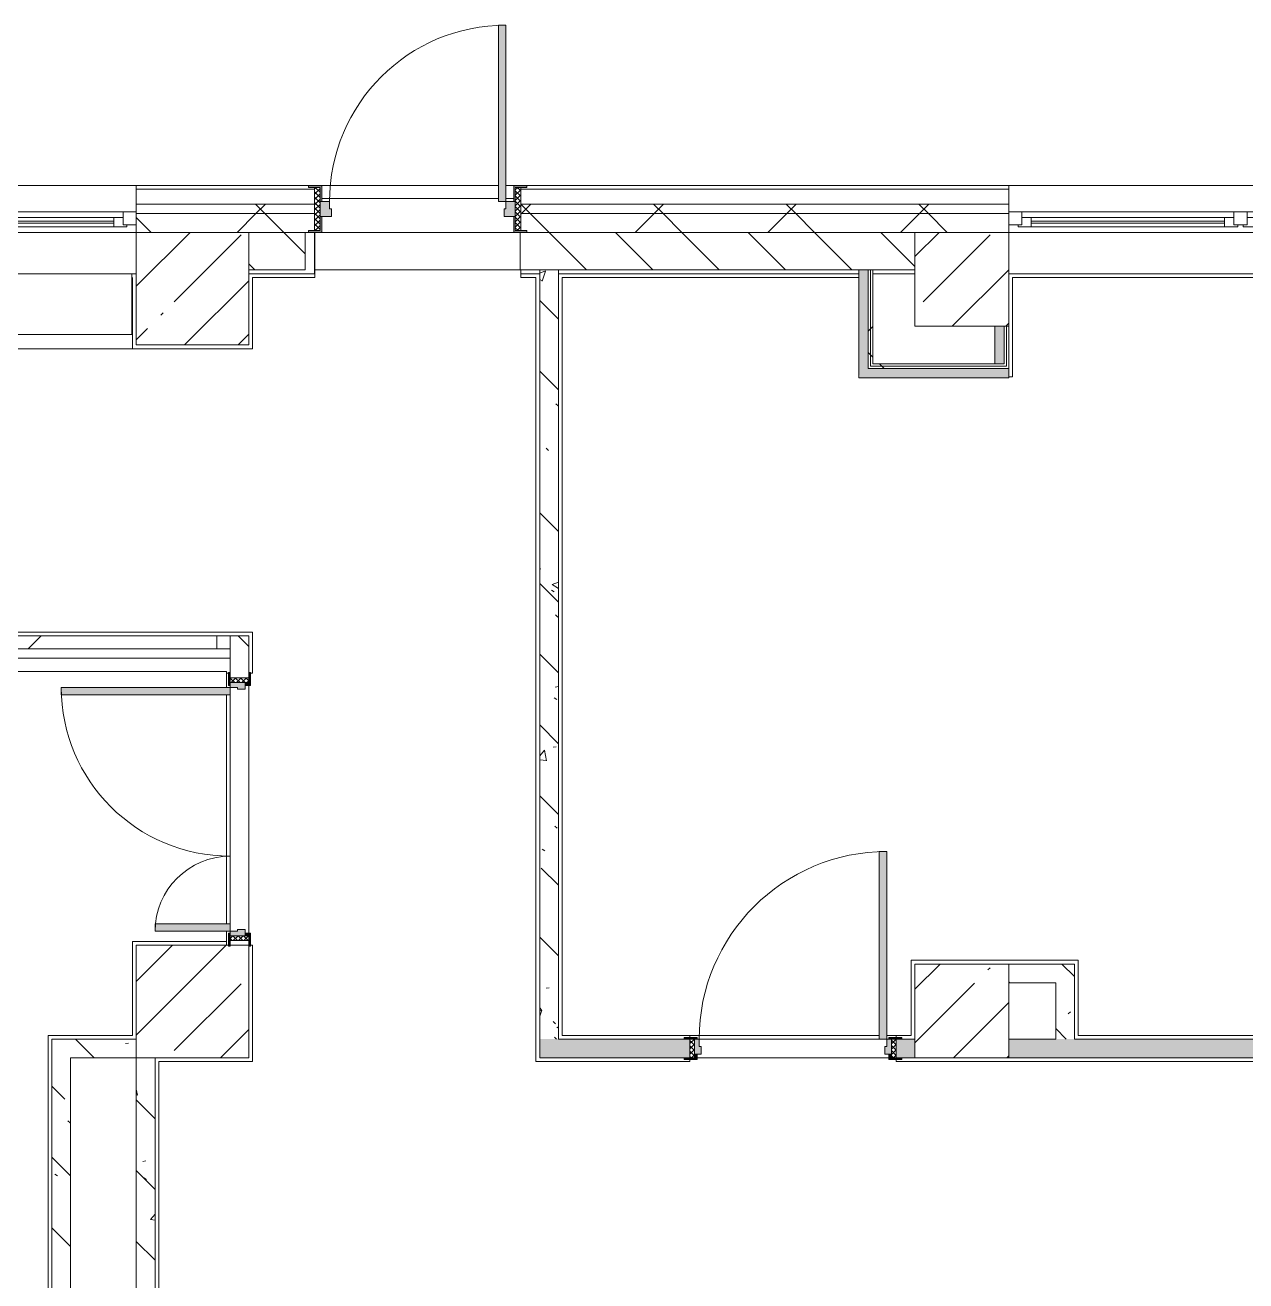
# Model space of a CAD drawing. Header units: millimetres. Extents: x 1322 to 199238, y -8553 to 29000.
# Drawn here: x 137795 to 144301, y 21511 to 28205 of the extents above; entities that cross this region are included whole.
import ezdxf

# ---------------------------------------------------------------- set-up
doc = ezdxf.new("R2010")
doc.units = ezdxf.units.MM
for name, color, linetype, lineweight, true_color in [('A-DOOR-5', 7, 'Continuous', 5, 0xe2e2e2), ('A-DOOR-6', 7, 'Continuous', 5, 0xaaaaaa), ('A-DOOR-FRAM-3', 7, 'Continuous', 5, 0xe2e2e2), ('A-DOOR-FRAM-4', 7, 'Continuous', 5, 0xaaaaaa), ('A-FLOR-2', 7, 'Continuous', 5, 0xaaaaaa), ('I-WALL-1', 7, 'Continuous', 5, 0xe7e7e7), ('I-WALL-2', 7, 'Continuous', 9, 0xe7e7e7), ('I-WALL-5', 7, 'Continuous', 5, 0x787878)]:
    doc.layers.add(name, color=color, linetype=linetype, lineweight=lineweight, true_color=true_color)
for name, color, linetype, lineweight in [('A-GLAZ-3', 7, 'Continuous', 5), ('A-GLAZ-CURT-2', 7, 'Continuous', 5), ('A-GLAZ-CWMG-2', 7, 'Continuous', 5), ('A-WALL', 7, 'Continuous', 9), ('A-WALL-4', 7, 'Continuous', 5), ('I-WALL-3', 7, 'Continuous', 5), ('S-COLS-1', 7, 'Continuous', 5)]:
    doc.layers.add(name, color=color, linetype=linetype, lineweight=lineweight)
pattern_1 = [(45, (72227.77, 0), (-285.1231, 285.1231), []), (45, (72512.9, 0), (-285.1231, 285.1231), [504.031, -100.806, 16.764, -84.042])]
pattern_2 = [(135, (72227.77, 0), (-377.1708, -377.1708), [533.4, -88.9, 17.78, -88.9]), (135, (72227.77, 376.94), (-377.1708, -377.1708), []), (50, (72227.77, 0), (637.6445, -55.7866), [66.675, -733.425]), (355, (72227.8, 0), (-123.3494, 668.699), [53.34, -586.74]), (100.451, (72280.9, -4.65), (514.299, 612.908), [56.665, -623.315]), (46.184, (72227.8, 177.8), (948.7764, -147.15), [100.012, -1100.137]), (96.636, (72306.8, 165.5), (830.909, 865.997), [84.998, -934.973]), (351.184, (72227.8, 177.8), (830.918, 865.988), [80.01, -880.11]), (21, (72316.67, 133.35), (530.6506, -357.9283), [66.675, -733.425]), (326, (72316.7, 133.35), (216.308, 644.6585), [53.34, -586.74]), (71.451, (72360.9, 103.5), (746.9596, 286.7243), [56.665, -623.315]), (37.5, (72227.77, 0), (10.81053, 295.9426), [16.764, -562.864, 16.764, -578.866, -588.962]), (37.5, (72227.77, 0), (10.81053, 295.9426), [-1175.258, 16.764, -572.198]), (7.5, (72227.77, 0), (233.8692, 350.6318), [16.764, -322.834, 16.764, -549.529, -224.472]), (7.5, (72227.77, 0), (233.8692, 350.6318), [-905.891, 16.764, -207.708]), (327.5, (72029.52, 0), (474.5678, -20.0513), [16.764, -205.486, 16.764, -676.656, -920.115]), (327.5, (72029.52, 0), (474.5678, -20.0513), [-915.67, 16.764, -903.351]), (317.5, (71940.62, 0), (518.4522, 88.9934), [16.764, -272.161, 16.764, -443.738, -653.415]), (317.5, (71940.62, 0), (518.4522, 88.9934), [-749.427, 16.764, -636.651])]
pattern_3 = [(45, (72227.77, 0), (-353.5534, 353.5534), []), (135, (72227.77, 0), (-353.5534, -353.5534), [])]
pattern_4 = [(45, (72227.8, 0), (-530.33, 530.33), []), (135, (72227.8, 0), (-530.33, -530.33), [])]

# ---------------------------------------------------------------- blocks, each defined once
blk = doc.blocks.new('Системная панель - Стекло - 70мм-31693610-1_10_3_птичка')
at = {"layer": 'A-GLAZ-CURT-2'}
h = blk.add_hatch(dxfattribs=at)
h.set_pattern_fill('FP_72', color=256, style=0, pattern_type=2)
h.set_pattern_definition([(225, (66547.5, 24415), (1414.214, -1414.214), [1000, -3000]), (225, (67547.5, 24915), (1414.214, -1414.214), [3000, -1000]), (225, (65547.5, 25415), (1414.214, -1414.214), [1000, -3000])])
h.paths.add_polyline_path([(-284.2, 35), (-542.5, 35), (-542.5, -35), (542.5, -35), (542.5, 35), (-258.1, 35)])
for p, q in [((542.5, 35), (-542.5, 35)), ((-542.5, 35), (-542.5, -35)), ((542.5, -35), (542.5, 35)), ((-542.5, -35), (542.5, -35))]:
    blk.add_line(p, q, dxfattribs=at)
blk = doc.blocks.new('BSC_Колонна _Прямоугольная - 500х500-V163-1_10_3_птичка')
at = {"layer": 'S-COLS-1'}
h = blk.add_hatch(dxfattribs=at)
h.set_pattern_fill('FP_93', color=256, style=0, pattern_type=2)
h.set_pattern_definition([(45, (-70560, -22950), (-285.1231, 285.1231), []), (45, (-70274.88, -22950), (-285.1231, 285.1231), [504.031, -100.806, 16.764, -84.042])])
h.paths.add_polyline_path([(250, -250), (250, 250), (-250, 250), (-250, -250), (103.4, -250)])
for p, q in [((250, 250), (-250, 250)), ((-250, 250), (-250, -250)), ((250, -250), (250, 250)), ((-250, -250), (250, -250))]:
    blk.add_line(p, q, dxfattribs=at)
blk = doc.blocks.new('120_Окно_СКБ_3Ст - 120_Окно_СКБ_3Ст_5100-21641134-1_10_3_птичка')
at = {"layer": 'A-GLAZ-3'}
for p, q in [((-2550, -75), (-2550, -5)), ((-2550, -5), (-2480, -5)), ((2550, -5), (-2550, -5)), ((-2480, -5), (-2480, -75)), ((-1720, -35), (-2480, -35)), ((-2480, -35), (-2480, -75)), ((-2430, -85), (-2430, -35)), ((-2430, -55), (-1770, -55)), ((-1770, -65), (-2430, -65)), ((-1770, -85), (-1770, -35)), ((-1720, -75), (-1720, -5)), ((-1720, -5), (-1650, -5)), ((-1720, -75), (-1720, -35)), ((-1650, -5), (-1650, -75)), ((1650, -35), (-1650, -35)), ((1650, -45), (-1650, -45)), ((1650, -75), (1650, -5)), ((1650, -5), (1720, -5)), ((1720, -5), (1720, -75)), ((2480, -35), (1720, -35)), ((1720, -35), (1720, -75)), ((1770, -85), (1770, -35)), ((1770, -55), (2430, -55)), ((2430, -65), (1770, -65)), ((2430, -85), (2430, -35)), ((2480, -75), (2480, -5)), ((2480, -5), (2550, -5)), ((2480, -75), (2480, -35)), ((2550, -5), (2550, -75)), ((-2480, -75), (-2550, -75)), ((-2550, -75), (-2500, -75)), ((-2480, -75), (-2500, -75)), ((-2500, -75), (-2500, -85)), ((-2500, -85), (-1700, -85)), ((-1700, -85), (-2500, -85)), ((-1650, -75), (-1720, -75)), ((-1700, -75), (-1720, -75)), ((-1700, -75), (1700, -75)), ((-1700, -85), (-1700, -75)), ((1720, -75), (1650, -75)), ((1720, -75), (1700, -75)), ((1700, -75), (1700, -85)), ((1700, -85), (2500, -85)), ((2500, -85), (1700, -85)), ((2550, -75), (2480, -75)), ((2500, -75), (2480, -75)), ((2500, -75), (2550, -75)), ((2500, -85), (2500, -75))]:
    blk.add_line(p, q, dxfattribs=at)
blk = doc.blocks.new('120_Окно_СКБ_2Ст - 120_Окно_СКБ_2Ст 2100х2400 _мал створка справа_-19092174-1_10_3_птичка')
at = {"layer": 'A-GLAZ-3'}
for p, q in [((-1050, -75), (-1050, -5)), ((-1050, -5), (-980, -5)), ((1050, -5), (-1050, -5)), ((-980, -5), (-980, -75)), ((150, -35), (-980, -35)), ((-980, -35), (-980, -75)), ((-930, -85), (-930, -35)), ((-930, -55), (100, -55)), ((100, -65), (-930, -65)), ((100, -85), (100, -35)), ((150, -75), (150, -5)), ((150, -5), (220, -5)), ((150, -75), (150, -35)), ((220, -5), (220, -75)), ((980, -35), (220, -35)), ((220, -35), (220, -75)), ((270, -85), (270, -35)), ((270, -55), (930, -55)), ((930, -65), (270, -65)), ((930, -85), (930, -35)), ((980, -75), (980, -5)), ((980, -5), (1050, -5)), ((980, -75), (980, -35)), ((1050, -5), (1050, -75)), ((-980, -75), (-1050, -75)), ((-1050, -75), (-1000, -75)), ((-980, -75), (-1000, -75)), ((-1000, -75), (-1000, -85)), ((-1000, -85), (170, -85)), ((170, -85), (-1000, -85)), ((220, -75), (150, -75)), ((170, -75), (150, -75)), ((170, -75), (200, -75)), ((170, -85), (170, -75)), ((220, -75), (200, -75)), ((200, -75), (200, -85)), ((200, -85), (1000, -85)), ((1000, -85), (200, -85)), ((1050, -75), (980, -75)), ((1000, -75), (980, -75)), ((1000, -75), (1050, -75)), ((1000, -85), (1000, -75))]:
    blk.add_line(p, q, dxfattribs=at)
blk = doc.blocks.new('110_Дверь_СКБ_1Ст_Наружная - ДН-2д_л__ Дверь из подвала ЛК _900 мм в свету_ 3300-22851703-1_10_3_птичка')
at = {"layer": 'A-DOOR-5'}
h = blk.add_hatch(color=256, dxfattribs=at)
h.paths.add_polyline_path([(-500.5, 50), (-492.5, 50), (-492.5, 133), (-562.5, 133), (-562.5, 125), (-500.5, 125), (-500.5, 65)])
h.paths.add_polyline_path([(539.5, 50), (539.5, 125), (601.5, 125), (601.5, 133), (531.5, 133), (531.5, 50)])
h = blk.add_hatch(color=256, dxfattribs=at)
h.paths.add_polyline_path([(539.5, -30), (539.5, 50), (489.5, 50), (489.5, 10), (479.5, 10), (479.5, -30), (489.5, -30)])
h.paths.add_polyline_path([(-440.5, -30), (-440.5, 10), (-450.5, 10), (-450.5, 50), (-500.5, 50), (-500.5, -30), (-450.5, -30)])
h = blk.add_hatch(color=256, dxfattribs=at)
h.paths.add_polyline_path([(540.4, -113), (601.5, -113), (601.5, -105), (539.5, -105), (539.5, -30), (531.5, -30), (531.5, -113), (539.5, -113)])
h.paths.add_polyline_path([(-501.4, -113), (-492.5, -113), (-492.5, -30), (-500.5, -30), (-500.5, -105), (-562.5, -105), (-562.5, -113), (-529.5, -113)])
at = {"layer": 'A-DOOR-6'}
h = blk.add_hatch(dxfattribs=at)
h.set_pattern_fill('FP_154', color=256, style=0, pattern_type=2)
h.set_pattern_definition([(135, (1756.41, 199.685), (-14.14214, -14.14214), []), (225, (1756.41, 199.685), (14.14214, -14.14214), [])])
h.paths.add_polyline_path([(559.5, -105), (569.5, -105), (569.5, 125), (539.5, 121.6), (539.5, -105)])
at = {"layer": 'A-DOOR-FRAM-3'}
blk.add_hatch(color=256, dxfattribs=at).paths.add_polyline_path([(449.5, 50), (489.5, 50), (489.5, 990), (449.5, 990), (449.5, 65)])
at = {"layer": 'A-DOOR-FRAM-4'}
h = blk.add_hatch(dxfattribs=at)
h.set_pattern_fill('FP_155', color=256, style=0, pattern_type=2)
h.set_pattern_definition([(45, (-366.384, 199.685), (-14.1421, 14.1421), []), (135, (-366.384, 199.685), (-14.1421, -14.1421), [])])
h.paths.add_polyline_path([(-530.5, -105), (-500.5, -105), (-500.5, 125), (-530.5, 125), (-530.5, -50.9)])
at = {"layer": 'A-DOOR-6'}
for p, q in [((489.5, 990), (449.5, 990)), ((449.5, 990), (449.5, 50)), ((489.5, 50), (489.5, 990)), ((-492.5, 133), (-562.5, 133)), ((-562.5, 133), (-562.5, 125)), ((-562.5, 125), (-500.5, 125)), ((-500.5, 125), (-500.5, 50)), ((-492.5, 50), (-492.5, 133)), ((601.5, 133), (531.5, 133)), ((531.5, 133), (531.5, 50)), ((539.5, 50), (539.5, 125)), ((539.5, 125), (601.5, 125)), ((601.5, 125), (601.5, 133)), ((-500.5, 50), (-492.5, 50)), ((449.5, 50), (489.5, 50)), ((531.5, 50), (539.5, 50)), ((-492.5, -30), (-500.5, -30)), ((-500.5, -30), (-500.5, -105)), ((-492.5, -113), (-492.5, -30)), ((539.5, -30), (531.5, -30)), ((531.5, -30), (531.5, -113)), ((539.5, -105), (539.5, -30)), ((-562.5, -105), (-562.5, -113)), ((-500.5, -105), (-562.5, -105)), ((-562.5, -113), (-492.5, -113)), ((531.5, -113), (601.5, -113)), ((601.5, -105), (539.5, -105)), ((601.5, -113), (601.5, -105))]:
    blk.add_line(p, q, dxfattribs=at)
blk.add_arc((489.5, 50), 940, 90, 180, dxfattribs=at)
at = {"layer": 'A-DOOR-FRAM-4'}
for p, q in [((-500.5, 125), (-530.5, 125)), ((-530.5, 125), (-530.5, -105)), ((-500.5, -105), (-500.5, 125)), ((569.5, 125), (539.5, 125)), ((539.5, 125), (539.5, -105)), ((569.5, -105), (569.5, 125)), ((-450.5, 50), (-500.5, 50)), ((-500.5, 50), (-500.5, -30)), ((-450.5, 10), (-450.5, 50)), ((-440.5, 10), (-450.5, 10)), ((-440.5, -30), (-440.5, 10)), ((489.5, 10), (479.5, 10)), ((479.5, 10), (479.5, -30)), ((489.5, 50), (489.5, 10)), ((539.5, 50), (489.5, 50)), ((539.5, -30), (539.5, 50)), ((-500.5, -30), (-440.5, -30)), ((479.5, -30), (539.5, -30)), ((-530.5, -105), (-500.5, -105)), ((539.5, -105), (569.5, -105))]:
    blk.add_line(p, q, dxfattribs=at)
blk = doc.blocks.new('110_Дверь_СКБ_2Ст - Д-10а_ СОШ_Дв_1450x2100h_Горячий цех-V245-1_10_3_птичка')
at = {"layer": 'A-DOOR-5'}
for points in [[(622.5, 909.1), (622.5, 50), (662.5, 50), (662.5, 950), (622.5, 950)], [(-637.5, 70), (-637.5, 50), (-597.5, 50), (-597.5, 450), (-637.5, 450)]]:
    blk.add_hatch(color=256, dxfattribs=at).paths.add_polyline_path(points)
h = blk.add_hatch(color=256, dxfattribs=at)
h.paths.add_polyline_path([(-662.5, 50), (-662.5, -30), (-627.5, -30), (-627.5, 10), (-637.5, 10), (-637.5, 50), (-647.5, 50)])
h.paths.add_polyline_path([(652.5, -6), (652.5, -30), (687.5, -30), (687.5, 50), (662.5, 50), (662.5, 10), (652.5, 10)])
at = {"layer": 'A-DOOR-6'}
h = blk.add_hatch(dxfattribs=at)
h.set_pattern_fill('FP_90', color=256, style=0, pattern_type=2)
h.set_pattern_definition([(135, (1601.41, 114.685), (-14.14214, -14.14214), []), (225, (1601.41, 114.685), (14.14214, -14.14214), [])])
h.paths.add_polyline_path([(687.5, -50), (712.5, -50), (712.5, 50), (687.5, 50)])
at = {"layer": 'A-DOOR-FRAM-3'}
for points in [[(-717.5, 58), (-712.5, 50), (-647.5, 50), (-647.5, 58), (-712.5, 58)], [(672.5, 58), (672.5, 50), (742.5, 50), (737.5, 58), (687.5, 58)], [(-717.5, -50), (-712.5, -58), (-647.5, -58), (-647.5, -50), (-712.5, -50)], [(-662.5, -50), (-647.5, -50), (-647.5, -30), (-662.5, -30)], [(672.5, -50), (687.5, -50), (687.5, -30), (672.5, -30)], [(672.5, -50), (672.5, -58), (742.5, -58), (737.5, -50), (687.5, -50)]]:
    blk.add_hatch(color=256, dxfattribs=at).paths.add_polyline_path(points)
at = {"layer": 'A-DOOR-FRAM-4'}
h = blk.add_hatch(dxfattribs=at)
h.set_pattern_fill('FP_91', color=256, style=0, pattern_type=2)
h.set_pattern_definition([(45, (-521.384, 114.685), (-14.1421, 14.1421), []), (135, (-521.384, 114.685), (-14.1421, -14.1421), [])])
h.paths.add_polyline_path([(-687.5, -50), (-662.5, -50), (-662.5, 50), (-687.5, 50)])
at = {"layer": 'A-DOOR-6'}
for p, q in [((662.5, 950), (622.5, 950)), ((622.5, 950), (622.5, 50)), ((662.5, 50), (662.5, 950)), ((-637.5, 450), (-637.5, 50)), ((-597.5, 450), (-637.5, 450)), ((-597.5, 50), (-597.5, 450)), ((-637.5, 50), (-597.5, 50)), ((622.5, 50), (662.5, 50))]:
    blk.add_line(p, q, dxfattribs=at)
for centre, radius, start, end in [((662.5, 50), 900, 90, 180), ((-637.5, 50), 400, 0, 90)]:
    blk.add_arc(centre, radius, start, end, dxfattribs=at)
at = {"layer": 'A-DOOR-FRAM-4'}
for p, q in [((-647.5, 58), (-717.5, 58)), ((-717.5, 58), (-717.5, 50)), ((-717.5, 50), (-647.5, 50)), ((-662.5, 50), (-687.5, 50)), ((-687.5, 50), (-687.5, -50)), ((-637.5, 50), (-662.5, 50)), ((-662.5, 50), (-662.5, -30)), ((-662.5, -50), (-662.5, 50)), ((-647.5, 50), (-647.5, 58)), ((-637.5, 10), (-637.5, 50)), ((-627.5, 10), (-637.5, 10)), ((-627.5, -30), (-627.5, 10)), ((662.5, 10), (652.5, 10)), ((652.5, 10), (652.5, -30)), ((662.5, 50), (662.5, 10)), ((687.5, 50), (662.5, 50)), ((742.5, 58), (672.5, 58)), ((672.5, 58), (672.5, 50)), ((672.5, 50), (742.5, 50)), ((687.5, -30), (687.5, 50)), ((712.5, 50), (687.5, 50)), ((687.5, 50), (687.5, -50)), ((712.5, -50), (712.5, 50)), ((742.5, 50), (742.5, 58)), ((-647.5, -50), (-717.5, -50)), ((-717.5, -50), (-717.5, -58)), ((-717.5, -58), (-647.5, -58)), ((-687.5, -50), (-662.5, -50)), ((-662.5, -30), (-627.5, -30)), ((-647.5, -30), (-662.5, -30)), ((-662.5, -30), (-662.5, -50)), ((-662.5, -50), (-647.5, -50)), ((-647.5, -50), (-647.5, -30)), ((-647.5, -58), (-647.5, -50)), ((652.5, -30), (687.5, -30)), ((687.5, -30), (672.5, -30)), ((672.5, -30), (672.5, -50)), ((672.5, -50), (687.5, -50)), ((742.5, -50), (672.5, -50)), ((672.5, -50), (672.5, -58)), ((672.5, -58), (742.5, -58)), ((687.5, -50), (687.5, -30)), ((687.5, -50), (712.5, -50)), ((742.5, -58), (742.5, -50))]:
    blk.add_line(p, q, dxfattribs=at)
blk = doc.blocks.new('Прямоугольный импост - 50 x 70 мм-23766160-1_10_3_птичка')
at = {"layer": 'A-GLAZ-CWMG-2'}
for p, q in [((0, 35), (-70, 35)), ((-70, 35), (-70, -35)), ((0, -35), (0, 35)), ((-70, -35), (0, -35))]:
    blk.add_line(p, q, dxfattribs=at)
blk = doc.blocks.new('110_Дверь_СКБ_1Ст_Внутренняя1 - Д-11 1100x2100h_кладовые _все__ коридор _между помещениями блока столовой__ моечные _все_-V266-1_10_3_птичка')
at = {"layer": 'A-DOOR-5'}
h = blk.add_hatch(color=256, dxfattribs=at)
h.paths.add_polyline_path([(512.5, 50), (512.5, 10), (502.5, 10), (502.5, -30), (537.5, -30), (537.5, 50)])
h.paths.add_polyline_path([(-497.5, 50), (-512.5, 50), (-512.5, -30), (-477.5, -30), (-477.5, 10), (-487.5, 10), (-487.5, 50)])
at = {"layer": 'A-DOOR-6'}
h = blk.add_hatch(dxfattribs=at)
h.set_pattern_fill('FP_70', color=256, style=0, pattern_type=2)
h.set_pattern_definition([(135, (1751.41, 114.685), (-14.14214, -14.14214), []), (225, (1751.41, 114.685), (14.14214, -14.14214), [])])
h.paths.add_polyline_path([(537.5, 50), (537.5, -50), (562.5, -50), (562.5, 50)])
at = {"layer": 'A-DOOR-FRAM-3'}
for points in [[(512.5, 1050), (472.5, 1050), (472.5, 50), (512.5, 50), (512.5, 907.6)], [(-537.5, 58), (-567.5, 58), (-562.5, 50), (-497.5, 50), (-497.5, 58), (-535.4, 58)], [(537.5, 58), (522.5, 58), (522.5, 50), (592.5, 50), (592.5, 58), (542.5, 58)], [(-497.5, -50), (-567.5, -50), (-562.5, -58), (-497.5, -56.4)], [(-497.5, -30), (-512.5, -30), (-512.5, -50), (-497.5, -50)], [(522.5, -30), (522.5, -50), (537.5, -50), (537.5, -30)], [(562.5, -50), (522.5, -50), (522.5, -58), (592.5, -58), (592.5, -50)]]:
    blk.add_hatch(color=256, dxfattribs=at).paths.add_polyline_path(points)
at = {"layer": 'A-DOOR-FRAM-4'}
h = blk.add_hatch(dxfattribs=at)
h.set_pattern_fill('FP_71', color=256, style=0, pattern_type=2)
h.set_pattern_definition([(45, (-371.384, 114.685), (-14.1421, 14.1421), []), (135, (-371.384, 114.685), (-14.1421, -14.1421), [])])
h.paths.add_polyline_path([(-512.5, 50), (-537.5, 50), (-537.2, -50), (-512.5, -50)])
at = {"layer": 'A-DOOR-6'}
for p, q in [((512.5, 1050), (472.5, 1050)), ((472.5, 1050), (472.5, 50)), ((512.5, 50), (512.5, 1050)), ((472.5, 50), (512.5, 50))]:
    blk.add_line(p, q, dxfattribs=at)
blk.add_arc((512.5, 50), 1000, 90, 180, dxfattribs=at)
at = {"layer": 'A-DOOR-FRAM-4'}
for p, q in [((-497.5, 58), (-567.5, 58)), ((-567.5, 58), (-567.5, 50)), ((-567.5, 50), (-497.5, 50)), ((-512.5, 50), (-537.5, 50)), ((-537.5, 50), (-537.5, -50)), ((-487.5, 50), (-512.5, 50)), ((-512.5, 50), (-512.5, -30)), ((-512.5, -50), (-512.5, 50)), ((-497.5, 50), (-512.5, 50)), ((-512.5, 50), (-512.5, 49)), ((-512.5, 49), (-497.5, 49)), ((-497.5, 50), (-497.5, 58)), ((-497.5, 49), (-497.5, 50)), ((-487.5, 10), (-487.5, 50)), ((-477.5, 10), (-487.5, 10)), ((-477.5, -30), (-477.5, 10)), ((512.5, 10), (502.5, 10)), ((502.5, 10), (502.5, -30)), ((512.5, 50), (512.5, 10)), ((537.5, 50), (512.5, 50)), ((592.5, 58), (522.5, 58)), ((522.5, 58), (522.5, 50)), ((537.5, 50), (522.5, 50)), ((522.5, 50), (522.5, 49)), ((522.5, 50), (592.5, 50)), ((522.5, 49), (537.5, 49)), ((537.5, -30), (537.5, 50)), ((562.5, 50), (537.5, 50)), ((537.5, 50), (537.5, -50)), ((537.5, 49), (537.5, 50)), ((562.5, -50), (562.5, 50)), ((592.5, 50), (592.5, 58)), ((-497.5, -50), (-567.5, -50)), ((-567.5, -50), (-567.5, -58)), ((-567.5, -58), (-497.5, -58)), ((-537.5, -50), (-512.5, -50)), ((-512.5, -30), (-477.5, -30)), ((-497.5, -30), (-512.5, -30)), ((-512.5, -30), (-512.5, -50)), ((-512.5, -50), (-497.5, -50)), ((-497.5, -50), (-497.5, -30)), ((-497.5, -58), (-497.5, -50)), ((502.5, -30), (537.5, -30)), ((537.5, -30), (522.5, -30)), ((522.5, -30), (522.5, -50)), ((522.5, -50), (537.5, -50)), ((592.5, -50), (522.5, -50)), ((522.5, -50), (522.5, -58)), ((522.5, -58), (592.5, -58)), ((537.5, -50), (537.5, -30)), ((537.5, -50), (562.5, -50)), ((592.5, -58), (592.5, -50))]:
    blk.add_line(p, q, dxfattribs=at)
blk = doc.blocks.new('Зашивка приборов отопления10 - Зашивка приборов отопления-33278020-1_10_3_птичка')
at = {"layer": 'A-WALL-4'}
for p, q in [((51570, 26880), (51570, 26555)), ((56925.6, 26880), (51570, 26880)), ((56925.6, 26555), (56925.6, 26880)), ((51570, 26555), (56925.6, 26555)), ((56930, 26555), (51570, 26555)), ((51570, 26555), (51570, 26480)), ((56930, 26480), (56930, 26555)), ((51570, 26480), (56930, 26480))]:
    blk.add_line(p, q, dxfattribs=at)

msp = doc.modelspace()

# ---------------------------------------------------------------- hatches: boundary and pattern name
at = {"layer": 'A-WALL-4'}
h = msp.add_hatch(dxfattribs=at)
h.set_pattern_fill('FP_56', color=256, style=0, pattern_type=2)
h.set_pattern_definition(pattern_3)
h.paths.add_polyline_path([(155652.9, 27200), (157197.8, 27200), (157197.8, 27250), (152577.8, 27250), (152577.8, 27200), (155452.9, 27200)])
h.paths.add_polyline_path([(143037.8, 27200), (143037.8, 27250), (140437.8, 27250), (140437.8, 27200), (142537.8, 27200)])
h.paths.add_polyline_path([(138987.8, 27200), (139337.8, 27200), (139337.8, 27250), (138387.8, 27250), (138387.8, 27200)])
h.paths.add_polyline_path([(145137.8, 27200), (146477.8, 27200), (146477.8, 27250), (145137.8, 27250), (145137.8, 27210)])
h.paths.add_polyline_path([(149477.8, 27200), (149477.8, 27250), (148577.8, 27250), (148577.8, 27200), (148977.8, 27200)])
h.paths.add_polyline_path([(129932.8, 27200), (129932.8, 27250), (129087.8, 27250), (129087.8, 27200)])
h.paths.add_polyline_path([(132449, 27200), (133287.8, 27200), (133287.8, 27250), (132232.8, 27250), (132232.8, 27200)])
h.paths.add_polyline_path([(120987.8, 27200), (120987.8, 27250), (119887.8, 27250), (119887.8, 27200), (120387.8, 27200)])
h.paths.add_polyline_path([(126987.8, 27200), (126987.8, 27250), (126087.8, 27250), (126087.8, 27200), (126869.5, 27200)])
h.paths.add_polyline_path([(123987.8, 27200), (123987.8, 27250), (123087.8, 27250), (123087.8, 27200)])
h.paths.add_polyline_path([(116787.8, 27200), (116787.8, 27250), (114387.8, 27250), (114387.8, 27200), (115710.3, 27200)])
h = msp.add_hatch(dxfattribs=at)
h.set_pattern_fill('FP_56', color=256, style=0, pattern_type=2)
h.set_pattern_definition(pattern_3)
h.paths.add_polyline_path([(114987.8, 27100), (116787.8, 27100), (116787.8, 27200), (114387.8, 27200), (114387.8, 27100)])
h.paths.add_polyline_path([(132987.8, 27100), (133287.8, 27100), (133287.8, 27200), (132232.8, 27200), (132232.8, 27100), (132449, 27100)])
h.paths.add_polyline_path([(156327.8, 27100), (157197.8, 27100), (157193.2, 27200), (152577.8, 27198.1), (152577.8, 27100), (155652.9, 27100)])
h.paths.add_polyline_path([(123627.8, 27100), (123987.8, 27100), (123987.8, 27200), (123087.8, 27200), (123087.8, 27100)])
h.paths.add_polyline_path([(126087.8, 27100), (126987.8, 27100), (126987.8, 27200), (126087.8, 27200), (126087.8, 27140)])
h.paths.add_polyline_path([(120087.8, 27100), (120987.8, 27100), (120987.8, 27200), (119887.8, 27200), (119887.8, 27100)])
h.paths.add_polyline_path([(139337.8, 27100), (139337.8, 27102), (139305.8, 27102), (139305.8, 27110), (139337.8, 27110), (139337.8, 27200), (138387.8, 27200), (138387.8, 27100), (139305.8, 27100)])
h.paths.add_polyline_path([(129932.8, 27100), (129932.8, 27200), (129087.8, 27200), (129087.8, 27100), (129577.8, 27100)])
h.paths.add_polyline_path([(148977.8, 27100), (149477.8, 27100), (149477.8, 27200), (148577.8, 27200), (148577.8, 27100)])
h.paths.add_polyline_path([(140469.8, 27100), (143037.8, 27100), (143037.8, 27200), (140437.8, 27200), (140437.8, 27110), (140469.8, 27110), (140469.8, 27102), (140437.8, 27100)])
h.paths.add_polyline_path([(145767.8, 27100), (146477.8, 27100), (146477.8, 27200), (145137.8, 27200), (145137.8, 27100)])
h = msp.add_hatch(dxfattribs=at)
h.set_pattern_fill('FP_67', color=256, style=0, pattern_type=2)
h.set_pattern_definition([(135, (72227.77, 0), (-176.7767, -176.7767), [])])
h.paths.add_polyline_path([(120387.8, 26900), (120387.8, 27100), (119887.8, 27100), (119887.8, 26900), (120359.9, 26900)])
h.paths.add_polyline_path([(114987.8, 26900), (116787.8, 26900), (116787.8, 27100), (114987.8, 27100), (114987.8, 27061.4)])
h.paths.add_polyline_path([(123627.8, 26900), (123987.8, 26900), (123987.8, 27100), (123087.8, 27100), (123087.8, 26900), (123569.6, 26900)])
h.paths.add_polyline_path([(126087.8, 26900), (126387.8, 26900), (126387.8, 27100), (126087.8, 27100), (126087.8, 26969.4)])
h.paths.add_polyline_path([(152877.8, 26900), (152877.8, 27100), (152577.8, 27100), (152577.8, 26900)])
h.paths.add_polyline_path([(133287.8, 26900), (133287.8, 27100), (132987.8, 27100), (132987.8, 26900)])
h.paths.add_polyline_path([(148977.8, 26900), (148977.8, 27100), (148577.8, 27100), (148577.8, 26900), (148656, 26900)])
h.paths.add_polyline_path([(139287.8, 26900), (139287.8, 27100), (138987.8, 27100), (138987.8, 26900)])
h.paths.add_polyline_path([(132232.8, 26900), (132387.8, 26900), (132387.8, 27100), (132232.8, 27100), (132232.8, 26936.5)])
h.paths.add_polyline_path([(140433.8, 26900), (142537.8, 26900), (142537.8, 27100), (140433.8, 27100), (140433.8, 27091.3)])
h.paths.add_polyline_path([(146477.8, 26900), (146477.8, 27100), (146267.8, 27100), (146267.8, 26900)])
h.paths.add_polyline_path([(145767.8, 26900), (145767.8, 27100), (145137.8, 27100), (145137.8, 26900)])
h.paths.add_polyline_path([(129087.8, 26900), (129932.8, 26900), (129932.8, 27100), (129087.8, 27100), (129087.8, 27091.3)])
at = {"layer": 'I-WALL-1'}
msp.add_hatch(color=256, dxfattribs=at).paths.add_polyline_path([(143012.8, 26400), (143012.8, 26600), (142962.8, 26600), (142962.8, 26400)])
at = {"layer": 'I-WALL-2'}
for points in [[(142243.4, 26375), (142288.4, 26375), (142288.4, 26900), (142238.4, 26900), (142238.4, 26375)], [(143037.8, 26325), (143037.8, 26375), (142238.4, 26375), (142243.8, 26325), (142678.3, 26325)]]:
    msp.add_hatch(color=256, dxfattribs=at).paths.add_polyline_path(points)
at = {"layer": 'I-WALL-3'}
h = msp.add_hatch(dxfattribs=at)
h.set_pattern_fill('FP_172', color=256, style=0, pattern_type=2)
h.set_pattern_definition(pattern_4)
h.paths.add_polyline_path([(142288.4, 26387.5), (142300.9, 26390.6), (142300.9, 26900), (142288.4, 26900), (142288.4, 26400)])
h = msp.add_hatch(dxfattribs=at)
h.set_pattern_fill('FP_172', color=256, style=0, pattern_type=2)
h.set_pattern_definition(pattern_4)
h.paths.add_polyline_path([(142300.9, 26400), (142313.4, 26400), (142313.4, 26900), (142300.9, 26900), (142300.9, 26532.4)])
h = msp.add_hatch(dxfattribs=at)
h.set_pattern_fill('FP_172', color=256, style=0, pattern_type=2)
h.set_pattern_definition(pattern_4)
h.paths.add_polyline_path([(143012.8, 26375), (143037.8, 26375), (143037.8, 26387.5), (142288.4, 26387.3), (142288.4, 26375), (142962.8, 26375)])
h = msp.add_hatch(dxfattribs=at)
h.set_pattern_fill('FP_172', color=256, style=0, pattern_type=2)
h.set_pattern_definition(pattern_4)
h.paths.add_polyline_path([(143012.8, 26387.5), (143025.3, 26387.5), (143025.3, 26400), (142300.9, 26400), (142300.9, 26387.5), (142962.8, 26387.5)])
at = {"layer": 'I-WALL-5'}
h = msp.add_hatch(dxfattribs=at)
h.set_pattern_fill('FP_65', color=256, style=0, pattern_type=2)
h.set_pattern_definition(pattern_2)
h.paths.add_polyline_path([(140637.8, 22800), (140637.8, 26900), (140537.8, 26900), (140537.8, 22800)])
h = msp.add_hatch(dxfattribs=at)
h.set_pattern_fill('FP_65', color=256, style=0, pattern_type=2)
h.set_pattern_definition(pattern_2)
h.paths.add_polyline_path([(138987.8, 23300), (138987.8, 23325), (138887.8, 23320), (138887.8, 23300)])
h.paths.add_polyline_path([(138987.8, 24725), (138987.8, 24950), (138887.8, 24950), (138887.8, 24725)])
h = msp.add_hatch(dxfattribs=at)
h.set_pattern_fill('FP_65', color=256, style=0, pattern_type=2)
h.set_pattern_definition(pattern_2)
h.paths.add_polyline_path([(143287.8, 23100), (143387.8, 23100), (143387.8, 23200), (143037.8, 23200), (143037.8, 23100), (143057.8, 23100)])
h = msp.add_hatch(dxfattribs=at)
h.set_pattern_fill('FP_65', color=256, style=0, pattern_type=2)
h.set_pattern_definition(pattern_2)
h.paths.add_polyline_path([(143287.8, 22800), (143387.8, 22800), (143387.8, 23100), (143287.8, 23100), (143287.8, 22820)])
h = msp.add_hatch(dxfattribs=at)
h.set_pattern_fill('FP_65', color=256, style=0, pattern_type=2)
h.set_pattern_definition(pattern_2)
h.paths.add_polyline_path([(137937.8, 15550), (138037.8, 15550), (138037.8, 15750), (137937.8, 15750), (137937.8, 15593.2)])
h.paths.add_polyline_path([(138037.8, 16450), (138037.8, 22800), (137937.8, 22800), (137937.8, 16450)])
h = msp.add_hatch(dxfattribs=at)
h.set_pattern_fill('FP_65', color=256, style=0, pattern_type=2)
h.set_pattern_definition(pattern_2)
h.paths.add_polyline_path([(138037.8, 22700), (138387.8, 22700), (138387.8, 22800), (138037.8, 22800)])
h = msp.add_hatch(dxfattribs=at)
h.set_pattern_fill('FP_65', color=256, style=0, pattern_type=2)
h.set_pattern_definition(pattern_2)
h.paths.add_polyline_path([(149477.8, 22700), (149577.8, 22700), (149577.8, 22800), (149477.8, 22800), (149477.8, 22709.1)])
h.paths.add_polyline_path([(148396.6, 22700), (148977.8, 22700), (148977.8, 22800), (147972.6, 22800), (147972.6, 22700), (148357.8, 22700)])
h.paths.add_polyline_path([(150927.6, 22700), (152877.8, 22700), (152877.8, 22800), (150677.8, 22800), (150677.8, 22700), (150707.8, 22700)])
h.paths.add_polyline_path([(154427.8, 22700), (154657.8, 22700), (154657.8, 22800), (154457.8, 22798), (154457.8, 22790), (154427.8, 22790), (154427.8, 22710), (154457.8, 22710), (154457.8, 22702), (154427.8, 22702)])
h.paths.add_polyline_path([(153457, 22700), (153447.8, 22702), (153447.8, 22710), (153477.8, 22710), (153477.8, 22790), (153447.8, 22790), (153447.8, 22798), (153377.8, 22796.4), (153377.8, 22700), (153447.8, 22700)])
h.paths.add_polyline_path([(142467.8, 22700), (142537.8, 22704), (142537.8, 22800), (142437.8, 22800), (142437.8, 22700)])
h.paths.add_polyline_path([(141337.8, 22700), (141337.8, 22800), (140537.8, 22800), (140537.8, 22700), (141312.8, 22700)])
h.paths.add_polyline_path([(146267.8, 22700), (146872.6, 22700), (146872.6, 22800), (146267.8, 22800), (146267.8, 22730.9)])
h.paths.add_polyline_path([(144897.8, 22700), (145767.8, 22700), (145767.8, 22800), (143037.8, 22800), (143037.8, 22700), (143608.2, 22700)])
h = msp.add_hatch(dxfattribs=at)
h.set_pattern_fill('FP_65', color=256, style=0, pattern_type=2)
h.set_pattern_definition(pattern_2)
h.paths.add_polyline_path([(138487.8, 21150), (138487.8, 22700), (138387.8, 22700), (138387.8, 21150)])
at = {"layer": 'S-COLS-1'}
h = msp.add_hatch(dxfattribs=at)
h.set_pattern_fill('FP_36', color=256, style=0, pattern_type=2)
h.set_pattern_definition(pattern_1)
h.paths.add_polyline_path([(138387.8, 26500), (138987.8, 26500), (138987.8, 27100), (138387.8, 27100), (138387.8, 26555)])
h = msp.add_hatch(dxfattribs=at)
h.set_pattern_fill('FP_36', color=256, style=0, pattern_type=2)
h.set_pattern_definition(pattern_1)
h.paths.add_polyline_path([(142537.8, 26600), (143037.8, 26600), (143037.8, 27100), (142537.8, 27100), (142537.8, 26880)])
h = msp.add_hatch(dxfattribs=at)
h.set_pattern_fill('FP_36', color=256, style=0, pattern_type=2)
h.set_pattern_definition(pattern_1)
h.paths.add_polyline_path([(138867.8, 22700), (138987.8, 22700), (138987.8, 23300), (138387.8, 23300), (138387.8, 22700), (138507.8, 22700)])

# ---------------------------------------------------------------- linework, layer by layer
at = {"layer": 'A-FLOR-2'}
for p, q in [((140317.8, 27350), (139338.8, 27350)), ((140437.8, 27350), (140357.8, 27350)), ((139338.8, 27102), (139338.8, 26860)), ((138367.8, 26555), (138367.8, 26860)), ((139338.8, 26860), (139007.8, 26860)), ((139007.8, 26860), (139007.8, 26480)), ((140437.8, 26860), (140437.8, 26880)), ((140517.8, 26860), (140437.8, 26860)), ((140517.8, 22680), (140517.8, 26860)), ((142238.4, 26860), (140657.8, 26860)), ((140657.8, 26860), (140657.8, 22820)), ((145747.8, 26860), (143057.8, 26860)), ((143057.8, 26860), (143057.8, 26330)), ((139007.8, 26480), (138367.8, 26480)), ((143057.8, 26330), (143037.8, 26330)), ((130177.8, 24970), (139007.8, 24970)), ((139007.8, 24970), (139007.8, 24750)), ((138867.8, 24760), (132957.8, 24760)), ((138867.8, 24675), (138867.8, 24760)), ((138879.8, 24750), (138867.8, 24750)), ((139007.8, 24750), (138995.8, 24750)), ((138867.8, 24635), (138867.8, 23415)), ((138867.8, 23300), (138867.8, 23375)), ((138367.8, 22820), (138367.8, 23320)), ((138367.8, 23320), (138867.8, 23320)), ((138995.8, 23300), (139007.8, 23300)), ((139007.8, 23300), (139007.8, 22680)), ((142517.8, 22820), (142517.8, 23220)), ((142517.8, 23220), (143407.8, 23220)), ((143407.8, 23220), (143407.8, 22820)), ((137917.8, 16530), (137917.8, 22820)), ((137917.8, 22820), (138367.8, 22820)), ((140657.8, 22820), (142347.8, 22820)), ((141337.8, 22820), (141337.8, 22808)), ((142387.8, 22820), (142517.8, 22820)), ((142437.8, 22808), (142437.8, 22820)), ((143407.8, 22820), (144897.8, 22820)), ((141337.8, 22692), (141337.8, 22680)), ((142437.8, 22680), (142437.8, 22692)), ((139007.8, 22680), (138507.8, 22680)), ((138507.8, 22680), (138507.8, 21170)), ((141337.8, 22680), (140517.8, 22680)), ((146872.6, 22680), (142437.8, 22680))]:
    msp.add_line(p, q, dxfattribs=at)
at = {"layer": 'A-WALL'}
for p, q in [((139337.8, 27330), (138387.8, 27330)), ((143037.8, 27330), (140437.8, 27330)), ((139337.8, 27250), (138387.8, 27250)), ((143037.8, 27250), (140437.8, 27250)), ((139337.8, 27200), (138387.8, 27200)), ((143037.8, 27200), (140437.8, 27200)), ((139287.8, 27100), (138987.8, 27100)), ((138987.8, 27100), (139287.8, 27100)), ((142537.8, 27100), (140437.8, 27100)), ((140437.8, 27100), (142537.8, 27100)), ((140637.8, 26900), (140537.8, 26900)), ((142288.4, 26900), (142288.4, 26375)), ((142300.9, 26900), (142300.9, 26387.5)), ((143012.8, 26400), (143012.8, 26600)), ((143025.3, 26387.5), (143025.3, 26600)), ((142288.4, 26375), (143037.8, 26375)), ((142300.9, 26387.5), (143025.3, 26387.5)), ((142962.8, 26400), (143012.8, 26400))]:
    msp.add_line(p, q, dxfattribs=at)
at = {"layer": 'A-WALL-4'}
for p, q in [((114387.8, 27350), (139337.8, 27350)), ((138387.8, 27350), (138387.8, 27100)), ((148577.8, 27350), (140437.8, 27350)), ((143037.8, 27100), (143037.8, 27350)), ((139375.8, 27280), (140317.8, 27280)), ((140357.8, 27280), (140399.8, 27280)), ((138387.8, 27100), (133287.8, 27100)), ((138387.8, 27100), (138987.8, 27100)), ((138987.8, 27100), (138987.8, 26900)), ((139287.8, 26900), (139287.8, 27100)), ((139287.8, 27100), (139337.8, 27100)), ((140433.8, 27100), (139337.8, 27100)), ((140437.8, 27100), (140433.8, 27100)), ((140433.8, 27100), (140433.8, 26900)), ((142537.8, 26900), (142537.8, 27100)), ((145137.8, 27100), (142537.8, 27100)), ((138987.8, 26900), (139287.8, 26900)), ((140433.8, 26900), (140537.8, 26900)), ((140637.8, 26900), (142537.8, 26900))]:
    msp.add_line(p, q, dxfattribs=at)
at = {"layer": 'I-WALL-3'}
for p, q in [((133287.8, 27100), (138387.8, 27100)), ((139337.8, 27100), (140433.8, 27100)), ((139337.8, 26880), (139337.8, 27100)), ((143037.8, 27100), (145137.8, 27100)), ((138387.8, 26880), (132987.8, 26880)), ((139337.8, 26880), (138987.8, 26880)), ((139337.8, 26900), (140433.8, 26900)), ((140437.8, 26900), (140437.8, 26880)), ((140537.8, 26880), (140437.8, 26880)), ((140537.8, 26900), (140537.8, 22700)), ((140637.8, 22800), (140637.8, 26900)), ((142238.4, 26880), (140637.8, 26880)), ((142238.4, 26900), (142238.4, 26325)), ((142313.4, 26400), (142313.4, 26900)), ((142537.8, 26880), (142313.4, 26880)), ((145767.8, 26880), (143037.8, 26880)), ((142962.8, 26600), (142962.8, 26400)), ((143037.8, 26600), (142962.8, 26600)), ((143037.8, 26325), (143037.8, 26600)), ((142962.8, 26400), (142313.4, 26400)), ((142238.4, 26325), (143037.8, 26325)), ((138987.8, 24950), (138887.8, 24950)), ((138887.8, 24950), (138887.8, 24755)), ((138987.8, 24755), (138987.8, 24950)), ((138887.8, 24830), (132937.8, 24830)), ((138887.8, 23415), (138887.8, 24635)), ((138987.8, 24685), (138987.8, 23365)), ((138887.8, 23300), (138987.8, 23300)), ((143387.8, 23200), (143037.8, 23200)), ((143387.8, 22800), (143387.8, 23200)), ((143037.8, 23100), (143287.8, 23100)), ((143287.8, 23100), (143287.8, 22800)), ((137937.8, 22800), (137937.8, 16530)), ((138387.8, 22800), (137937.8, 22800)), ((138387.8, 22800), (138387.8, 21150)), ((141307.8, 22800), (140637.8, 22800)), ((141387.8, 22800), (142347.8, 22800)), ((142537.8, 22800), (142467.8, 22800)), ((143287.8, 22800), (143037.8, 22800)), ((144917.8, 22800), (143387.8, 22800)), ((138037.8, 21150), (138037.8, 22700)), ((138037.8, 22700), (138487.8, 22700)), ((138487.8, 21150), (138487.8, 22700)), ((140537.8, 22700), (141307.8, 22700)), ((142397.8, 22700), (141377.8, 22700)), ((142467.8, 22700), (142537.8, 22700)), ((143037.8, 22700), (145767.8, 22700))]:
    msp.add_line(p, q, dxfattribs=at)
at = {"layer": 'S-COLS-1'}
for p, q in [((138987.8, 27100), (138387.8, 27100)), ((138387.8, 27100), (138387.8, 26500)), ((138987.8, 26900), (138987.8, 27100)), ((143037.8, 27100), (142537.8, 27100)), ((142537.8, 27100), (142537.8, 26900)), ((143037.8, 26600), (143037.8, 27100)), ((138987.8, 26500), (138987.8, 26900)), ((142537.8, 26900), (142537.8, 26600)), ((142537.8, 26600), (143037.8, 26600)), ((138387.8, 26500), (138987.8, 26500)), ((138879.8, 23300), (138387.8, 23300)), ((138387.8, 23300), (138387.8, 22700)), ((138987.8, 23300), (138887.8, 23300)), ((138987.8, 22700), (138987.8, 23295)), ((138387.8, 22700), (138987.8, 22700))]:
    msp.add_line(p, q, dxfattribs=at)

# ---------------------------------------------------------------- block references
at = {"layer": 'A-DOOR-6'}
for name, p in [('110_Дверь_СКБ_1Ст_Наружная - ДН-2д_л__ Дверь из подвала ЛК _900 мм в свету_ 3300-22851703-1_10_3_птичка', (139868.3, 27215)), ('110_Дверь_СКБ_1Ст_Внутренняя1 - Д-11 1100x2100h_кладовые _все__ коридор _между помещениями блока столовой__ моечные _все_-V266-1_10_3_птичка', (141875.3, 22750))]:
    msp.add_blockref(name, p, dxfattribs=at)
at = {"layer": 'A-DOOR-6', "rotation": 89.99999999999982}
msp.add_blockref('110_Дверь_СКБ_2Ст - Д-10а_ СОШ_Дв_1450x2100h_Горячий цех-V245-1_10_3_птичка', (138937.8, 24012.5), dxfattribs=at)
at = {"layer": 'A-GLAZ-3'}
for name, p in [('120_Окно_СКБ_3Ст - 120_Окно_СКБ_3Ст_5100-21641134-1_10_3_птичка', (135837.8, 27215)), ('120_Окно_СКБ_2Ст - 120_Окно_СКБ_2Ст 2100х2400 _мал створка справа_-19092174-1_10_3_птичка', (144087.8, 27215))]:
    msp.add_blockref(name, p, dxfattribs=at)
at = {"layer": 'A-GLAZ-CURT-2', "rotation": 180}
msp.add_blockref('Системная панель - Стекло - 70мм-31693610-1_10_3_птичка', (138275.3, 24915), dxfattribs=at)
at = {"layer": 'A-GLAZ-CWMG-2'}
msp.add_blockref('Прямоугольный импост - 50 x 70 мм-23766160-1_10_3_птичка', (138887.8, 24915), dxfattribs=at)
at = {"layer": 'A-WALL-4'}
msp.add_blockref('Зашивка приборов отопления10 - Зашивка приборов отопления-33278020-1_10_3_птичка', (81437.8, 0), dxfattribs=at)
at = {"layer": 'S-COLS-1'}
msp.add_blockref('BSC_Колонна _Прямоугольная - 500х500-V163-1_10_3_птичка', (142787.8, 22950), dxfattribs=at)

doc.saveas('drawing.dxf')
